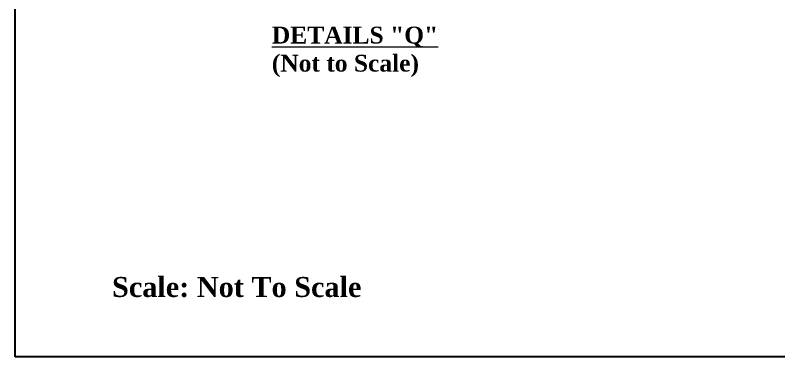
# Model space of a CAD drawing. Header units: inches. Extents: x -885 to 26362, y -28010 to 990.
# Drawn here: x 4059.35 to 4104.18, y -17604.19 to -17584.11 of the extents above; entities that cross this region are included whole.
import ezdxf

# ---------------------------------------------------------------- set-up
doc = ezdxf.new("R2010")
doc.units = ezdxf.units.IN
doc.header["$MEASUREMENT"] = 0
doc.layers.add('LINE', color=7, linetype='Continuous')
doc.styles.add('Arial B heading -200', font='arialbd.ttf', dxfattribs={"height": 0.6})
doc.styles.get("Standard").update_dxf_attribs({"font": 'arial.ttf'})

msp = doc.modelspace()

# ---------------------------------------------------------------- linework, layer by layer
at = {"layer": 'LINE', "color": 7, "lineweight": -2, "ltscale": 0.5}
msp.add_lwpolyline([(4059.352579, -17604.189336), (4059.352579, -17469.470094), (4249.864639, -17469.470094), (4249.864639, -17604.189336), (4059.352579, -17604.189336)], close=True, dxfattribs=at)

# ---------------------------------------------------------------- texts
at = {"layer": 'LINE', "color": 7, "lineweight": 20, "ltscale": 0.5, "insert": (4074.418636, -17584.783117), "char_height": 0.99046911, "width": 31.90091102, "attachment_point": 1, "style": 'Arial B heading -200'}
msp.add_mtext('{\\fTimes New Roman|b1|i0|c0|p18;\\LDETAILS "Q"\\P\\l(Not to Scale)}', dxfattribs=at)
at = {"layer": 'LINE', "color": 7, "lineweight": 20, "ltscale": 0.5, "insert": (4065.033742, -17599.500572), "char_height": 1.17549776, "width": 34.84370937, "attachment_point": 1}
msp.add_mtext('{\\fTimes New Roman|b1|i0|c0|p18;Scale: Not To Scale}', dxfattribs=at)

doc.saveas('drawing.dxf')
